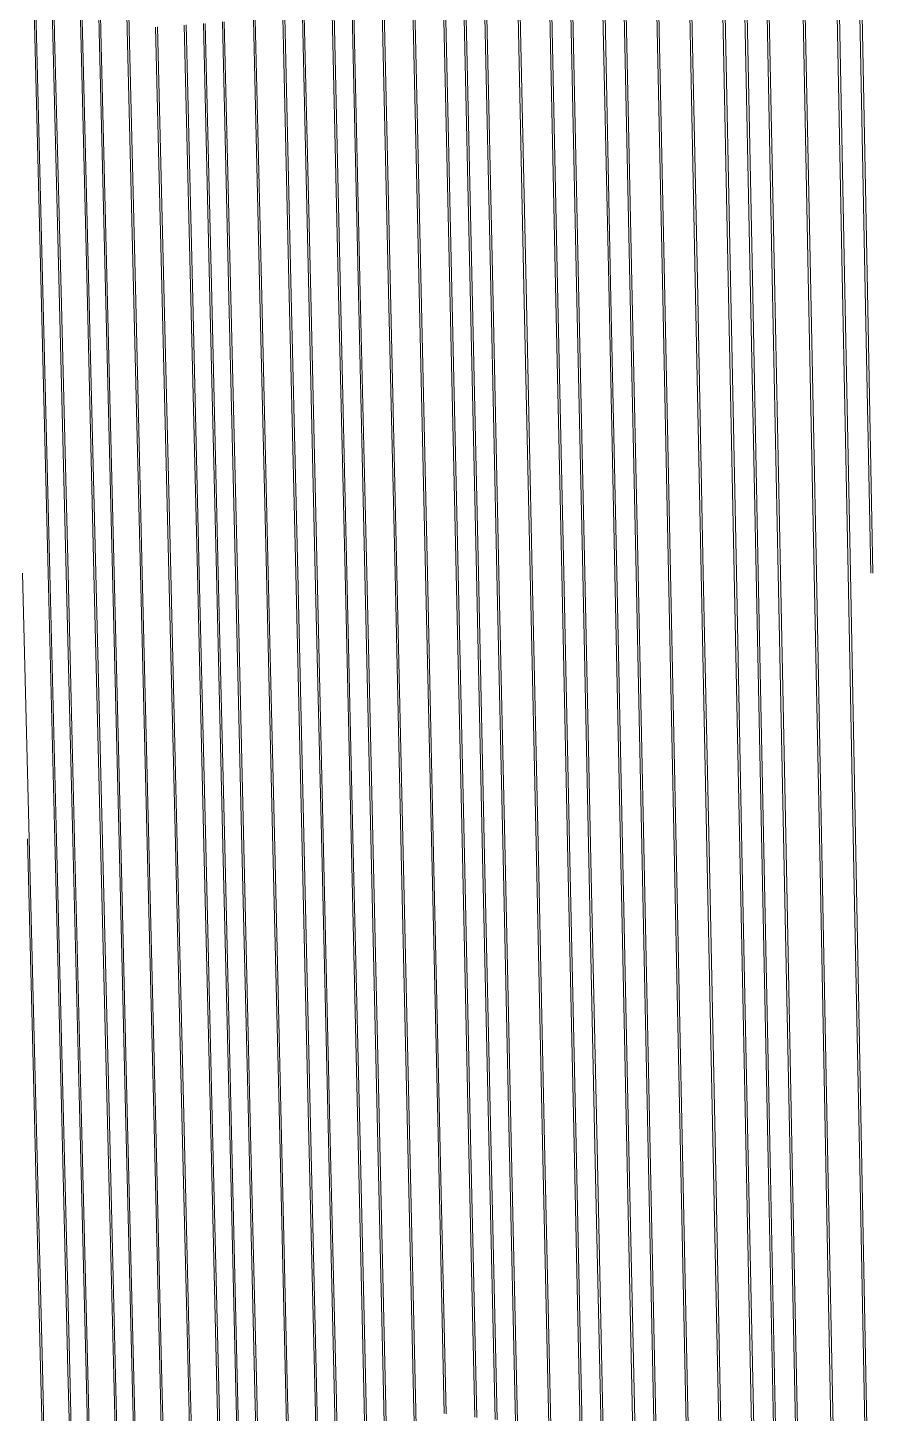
# Model space of a CAD drawing. Header units: inches. Extents: x 5690 to 5695, y -585 to 907.
# Drawn here: x 5692.7319 to 5692.8123, y -584.2467 to -584.1142 of the extents above; entities that cross this region are included whole.
import ezdxf

# ---------------------------------------------------------------- set-up
doc = ezdxf.new("R2010")
doc.units = ezdxf.units.IN
doc.header["$MEASUREMENT"] = 0
doc.layers.add('A-WALL-PATT-1', color=111, linetype='Continuous', lineweight=9)
doc.layers.add('I-WALL-1', color=2, linetype='Continuous', lineweight=9)

# ---------------------------------------------------------------- blocks, each defined once
blk = doc.blocks.new('FP_97-3D View 1 Copy 1 Copy 1')
at = {"layer": 'A-WALL-PATT-1'}
for p, q in [((-4883.76572, -584.11433), (-4883.76636, -584.08819)), ((-4883.76555, -584.11431), (-4883.76618, -584.08817)), ((-4883.77458, -584.11501), (-4883.77522, -584.08921)), ((-4883.77441, -584.11499), (-4883.77505, -584.08919)), ((-4883.77284, -584.11487), (-4883.77348, -584.08901)), ((-4883.77267, -584.11486), (-4883.77331, -584.08899)), ((-4883.77018, -584.11467), (-4883.77082, -584.0887)), ((-4883.77001, -584.11466), (-4883.77065, -584.08868)), ((-4883.76841, -584.11453), (-4883.76905, -584.0885)), ((-4883.76824, -584.11452), (-4883.76888, -584.08848)), ((-4883.7006, -584.1379), (-4883.70117, -584.10935)), ((-4883.7004, -584.13789), (-4883.70096, -584.10934)), ((-4883.69735, -584.13778), (-4883.69791, -584.1091)), ((-4883.69714, -584.13777), (-4883.6977, -584.10909)), ((-4883.69518, -584.13769), (-4883.69574, -584.10894)), ((-4883.69497, -584.13768), (-4883.69553, -584.10892)), ((-4883.7195, -584.13862), (-4883.72008, -584.11081)), ((-4883.71766, -584.13855), (-4883.71824, -584.11067)), ((-4883.71746, -584.13855), (-4883.71805, -584.11065)), ((-4883.71455, -584.13843), (-4883.71513, -584.11043)), ((-4883.71435, -584.13843), (-4883.71493, -584.11041)), ((-4883.71141, -584.13831), (-4883.71199, -584.11019)), ((-4883.71121, -584.13831), (-4883.71179, -584.11017)), ((-4883.70825, -584.13819), (-4883.70883, -584.10994)), ((-4883.70805, -584.13818), (-4883.70862, -584.10993)), ((-4883.70615, -584.13811), (-4883.70672, -584.10978)), ((-4883.70595, -584.1381), (-4883.70652, -584.10977)), ((-4883.70404, -584.13803), (-4883.70461, -584.10962)), ((-4883.70383, -584.13802), (-4883.7044, -584.1096)), ((-4883.73488, -584.13921), (-4883.73549, -584.112)), ((-4883.7347, -584.13921), (-4883.7353, -584.11198)), ((-4883.73293, -584.13914), (-4883.73354, -584.11185)), ((-4883.73274, -584.13913), (-4883.73335, -584.11183)), ((-4883.73097, -584.13906), (-4883.73157, -584.1117)), ((-4883.73078, -584.13906), (-4883.73138, -584.11168)), ((-4883.72779, -584.13894), (-4883.72838, -584.11145)), ((-4883.72759, -584.13893), (-4883.72819, -584.11143)), ((-4883.72476, -584.13883), (-4883.72536, -584.11122)), ((-4883.72457, -584.13882), (-4883.72516, -584.1112)), ((-4883.72276, -584.13875), (-4883.72335, -584.11106)), ((-4883.72256, -584.13874), (-4883.72315, -584.11105)), ((-4883.71969, -584.13863), (-4883.72028, -584.11083)), ((-4883.75304, -584.13991), (-4883.75366, -584.1134)), ((-4883.75286, -584.1399), (-4883.75348, -584.11338)), ((-4883.75023, -584.1398), (-4883.75085, -584.11318)), ((-4883.75005, -584.13979), (-4883.75067, -584.11317)), ((-4883.74836, -584.13973), (-4883.74898, -584.11304)), ((-4883.74818, -584.13972), (-4883.7488, -584.11302)), ((-4883.74551, -584.13962), (-4883.74613, -584.11282)), ((-4883.74533, -584.13961), (-4883.74594, -584.1128)), ((-4883.74362, -584.13955), (-4883.74423, -584.11267)), ((-4883.74344, -584.13954), (-4883.74405, -584.11266)), ((-4883.74073, -584.13944), (-4883.74134, -584.11245)), ((-4883.74055, -584.13943), (-4883.74116, -584.11243)), ((-4883.73782, -584.13932), (-4883.73843, -584.11222)), ((-4883.73763, -584.13932), (-4883.73824, -584.11221)), ((-4883.76954, -584.14054), (-4883.77018, -584.11467)), ((-4883.77018, -584.11467), (-4883.77018, -584.11467)), ((-4883.76937, -584.14053), (-4883.77001, -584.11466)), ((-4883.77001, -584.11466), (-4883.77001, -584.11466)), ((-4883.76778, -584.14047), (-4883.76841, -584.11453)), ((-4883.76841, -584.11453), (-4883.76841, -584.11453)), ((-4883.76761, -584.14047), (-4883.76824, -584.11452)), ((-4883.76824, -584.11452), (-4883.76824, -584.11452)), ((-4883.76509, -584.14037), (-4883.76572, -584.11433)), ((-4883.76572, -584.11433), (-4883.76572, -584.11433)), ((-4883.76492, -584.14036), (-4883.76555, -584.11431)), ((-4883.76555, -584.11431), (-4883.76555, -584.11431)), ((-4883.76238, -584.14027), (-4883.76301, -584.11412)), ((-4883.7622, -584.14026), (-4883.76283, -584.1141)), ((-4883.75964, -584.14016), (-4883.76027, -584.11391)), ((-4883.75947, -584.14015), (-4883.7601, -584.11389)), ((-4883.75783, -584.14009), (-4883.75845, -584.11377)), ((-4883.75765, -584.14008), (-4883.75828, -584.11375)), ((-4883.756, -584.14002), (-4883.75663, -584.11362)), ((-4883.75583, -584.14001), (-4883.75645, -584.11361)), ((-4883.77394, -584.14071), (-4883.77458, -584.11501)), ((-4883.77458, -584.11501), (-4883.77458, -584.11501)), ((-4883.77377, -584.1407), (-4883.77441, -584.11499)), ((-4883.77441, -584.11499), (-4883.77441, -584.11499)), ((-4883.7722, -584.14064), (-4883.77284, -584.11487)), ((-4883.77284, -584.11487), (-4883.77284, -584.11487)), ((-4883.77203, -584.14063), (-4883.77267, -584.11486)), ((-4883.77267, -584.11486), (-4883.77267, -584.11486)), ((-4883.71911, -584.16633), (-4883.71969, -584.13863)), ((-4883.71969, -584.13863), (-4883.71969, -584.13863)), ((-4883.71891, -584.16633), (-4883.7195, -584.13862)), ((-4883.7195, -584.13862), (-4883.7195, -584.13862)), ((-4883.71707, -584.16633), (-4883.71766, -584.13855)), ((-4883.71766, -584.13855), (-4883.71766, -584.13855)), ((-4883.71688, -584.16633), (-4883.71746, -584.13855)), ((-4883.71746, -584.13855), (-4883.71746, -584.13855)), ((-4883.71397, -584.16633), (-4883.71455, -584.13843)), ((-4883.71455, -584.13843), (-4883.71455, -584.13843)), ((-4883.71377, -584.16633), (-4883.71435, -584.13843)), ((-4883.71435, -584.13843), (-4883.71435, -584.13843)), ((-4883.71084, -584.16633), (-4883.71141, -584.13831)), ((-4883.71141, -584.13831), (-4883.71141, -584.13831)), ((-4883.71064, -584.16633), (-4883.71121, -584.13831)), ((-4883.71121, -584.13831), (-4883.71121, -584.13831)), ((-4883.70768, -584.16633), (-4883.70825, -584.13819)), ((-4883.70825, -584.13819), (-4883.70825, -584.13819)), ((-4883.70748, -584.16633), (-4883.70805, -584.13818)), ((-4883.70805, -584.13818), (-4883.70805, -584.13818)), ((-4883.70558, -584.16633), (-4883.70615, -584.13811)), ((-4883.70615, -584.13811), (-4883.70615, -584.13811)), ((-4883.70538, -584.16633), (-4883.70595, -584.1381)), ((-4883.70595, -584.1381), (-4883.70595, -584.1381)), ((-4883.70347, -584.16633), (-4883.70404, -584.13803)), ((-4883.70404, -584.13803), (-4883.70404, -584.13803)), ((-4883.70327, -584.16633), (-4883.70383, -584.13802)), ((-4883.70383, -584.13802), (-4883.70383, -584.13802)), ((-4883.70004, -584.16633), (-4883.7006, -584.1379)), ((-4883.7006, -584.1379), (-4883.7006, -584.1379)), ((-4883.69983, -584.16633), (-4883.7004, -584.13789)), ((-4883.7004, -584.13789), (-4883.7004, -584.13789)), ((-4883.69679, -584.16633), (-4883.69735, -584.13778)), ((-4883.69735, -584.13778), (-4883.69735, -584.13778)), ((-4883.69658, -584.16633), (-4883.69714, -584.13777)), ((-4883.69714, -584.13777), (-4883.69714, -584.13777)), ((-4883.69463, -584.16633), (-4883.69518, -584.13769)), ((-4883.69518, -584.13769), (-4883.69518, -584.13769)), ((-4883.69442, -584.16633), (-4883.69497, -584.13768)), ((-4883.69497, -584.13768), (-4883.69497, -584.13768)), ((-4883.75242, -584.16632), (-4883.75304, -584.13991)), ((-4883.75304, -584.13991), (-4883.75304, -584.13991)), ((-4883.75224, -584.16632), (-4883.75286, -584.1399)), ((-4883.75286, -584.1399), (-4883.75286, -584.1399)), ((-4883.74961, -584.16632), (-4883.75023, -584.1398)), ((-4883.75023, -584.1398), (-4883.75023, -584.1398)), ((-4883.74943, -584.16632), (-4883.75005, -584.13979)), ((-4883.75005, -584.13979), (-4883.75005, -584.13979)), ((-4883.74775, -584.16632), (-4883.74836, -584.13973)), ((-4883.74836, -584.13973), (-4883.74836, -584.13973)), ((-4883.74756, -584.16632), (-4883.74818, -584.13972)), ((-4883.74818, -584.13972), (-4883.74818, -584.13972)), ((-4883.7449, -584.16632), (-4883.74551, -584.13962)), ((-4883.74551, -584.13962), (-4883.74551, -584.13962)), ((-4883.74472, -584.16632), (-4883.74533, -584.13961)), ((-4883.74533, -584.13961), (-4883.74533, -584.13961)), ((-4883.74301, -584.16632), (-4883.74362, -584.13955)), ((-4883.74362, -584.13955), (-4883.74362, -584.13955)), ((-4883.74283, -584.16632), (-4883.74344, -584.13954)), ((-4883.74344, -584.13954), (-4883.74344, -584.13954)), ((-4883.74012, -584.16632), (-4883.74073, -584.13944)), ((-4883.74073, -584.13944), (-4883.74073, -584.13944)), ((-4883.73994, -584.16632), (-4883.74055, -584.13943)), ((-4883.74055, -584.13943), (-4883.74055, -584.13943)), ((-4883.73722, -584.16632), (-4883.73782, -584.13932)), ((-4883.73782, -584.13932), (-4883.73782, -584.13932)), ((-4883.73703, -584.16632), (-4883.73763, -584.13932)), ((-4883.73763, -584.13932), (-4883.73763, -584.13932)), ((-4883.73428, -584.16632), (-4883.73488, -584.13921)), ((-4883.73488, -584.13921), (-4883.73488, -584.13921)), ((-4883.73409, -584.16632), (-4883.7347, -584.13921)), ((-4883.7347, -584.13921), (-4883.7347, -584.13921)), ((-4883.73233, -584.16633), (-4883.73293, -584.13914)), ((-4883.73293, -584.13914), (-4883.73293, -584.13914)), ((-4883.73214, -584.16633), (-4883.73274, -584.13913)), ((-4883.73274, -584.13913), (-4883.73274, -584.13913)), ((-4883.73037, -584.16633), (-4883.73097, -584.13906)), ((-4883.73097, -584.13906), (-4883.73097, -584.13906)), ((-4883.73018, -584.16633), (-4883.73078, -584.13906)), ((-4883.73078, -584.13906), (-4883.73078, -584.13906)), ((-4883.72719, -584.16633), (-4883.72779, -584.13894)), ((-4883.72779, -584.13894), (-4883.72779, -584.13894)), ((-4883.727, -584.16633), (-4883.72759, -584.13893)), ((-4883.72759, -584.13893), (-4883.72759, -584.13893)), ((-4883.72417, -584.16633), (-4883.72476, -584.13883)), ((-4883.72476, -584.13883), (-4883.72476, -584.13883)), ((-4883.72398, -584.16633), (-4883.72457, -584.13882)), ((-4883.72457, -584.13882), (-4883.72457, -584.13882)), ((-4883.72217, -584.16633), (-4883.72276, -584.13875)), ((-4883.72276, -584.13875), (-4883.72276, -584.13875)), ((-4883.72197, -584.16633), (-4883.72256, -584.13874)), ((-4883.72256, -584.13874), (-4883.72256, -584.13874)), ((-4883.7733, -584.16632), (-4883.77394, -584.14071)), ((-4883.77394, -584.14071), (-4883.77394, -584.14071)), ((-4883.77313, -584.16632), (-4883.77377, -584.1407)), ((-4883.77377, -584.1407), (-4883.77377, -584.1407)), ((-4883.77156, -584.16632), (-4883.7722, -584.14064)), ((-4883.7722, -584.14064), (-4883.7722, -584.14064)), ((-4883.77139, -584.16632), (-4883.77203, -584.14063)), ((-4883.77203, -584.14063), (-4883.77203, -584.14063)), ((-4883.76891, -584.16632), (-4883.76954, -584.14054)), ((-4883.76954, -584.14054), (-4883.76954, -584.14054)), ((-4883.76874, -584.16632), (-4883.76937, -584.14053)), ((-4883.76937, -584.14053), (-4883.76937, -584.14053)), ((-4883.76715, -584.16632), (-4883.76778, -584.14047)), ((-4883.76778, -584.14047), (-4883.76778, -584.14047)), ((-4883.76698, -584.16632), (-4883.76761, -584.14047)), ((-4883.76761, -584.14047), (-4883.76761, -584.14047)), ((-4883.76446, -584.16632), (-4883.76509, -584.14037)), ((-4883.76509, -584.14037), (-4883.76509, -584.14037)), ((-4883.76429, -584.16632), (-4883.76492, -584.14036)), ((-4883.76492, -584.14036), (-4883.76492, -584.14036)), ((-4883.76175, -584.16632), (-4883.76238, -584.14027)), ((-4883.76238, -584.14027), (-4883.76238, -584.14027)), ((-4883.76157, -584.16632), (-4883.7622, -584.14026)), ((-4883.7622, -584.14026), (-4883.7622, -584.14026)), ((-4883.75902, -584.16632), (-4883.75964, -584.14016)), ((-4883.75964, -584.14016), (-4883.75964, -584.14016)), ((-4883.75884, -584.16632), (-4883.75947, -584.14015)), ((-4883.75947, -584.14015), (-4883.75947, -584.14015)), ((-4883.7572, -584.16632), (-4883.75783, -584.14009)), ((-4883.75783, -584.14009), (-4883.75783, -584.14009)), ((-4883.75703, -584.16632), (-4883.75765, -584.14008)), ((-4883.75765, -584.14008), (-4883.75765, -584.14008)), ((-4883.75538, -584.16632), (-4883.756, -584.14002)), ((-4883.756, -584.14002), (-4883.756, -584.14002)), ((-4883.7552, -584.16632), (-4883.75583, -584.14001)), ((-4883.75583, -584.14001), (-4883.75583, -584.14001)), ((-4883.77511, -584.19174), (-4883.77575, -584.16632)), ((-4883.77266, -584.19183), (-4883.7733, -584.16632)), ((-4883.7733, -584.16632), (-4883.7733, -584.16632)), ((-4883.77249, -584.19184), (-4883.77313, -584.16632)), ((-4883.77313, -584.16632), (-4883.77313, -584.16632)), ((-4883.77093, -584.1919), (-4883.77156, -584.16632)), ((-4883.77156, -584.16632), (-4883.77156, -584.16632)), ((-4883.77076, -584.19191), (-4883.77139, -584.16632)), ((-4883.77139, -584.16632), (-4883.77139, -584.16632)), ((-4883.76827, -584.192), (-4883.76891, -584.16632)), ((-4883.76891, -584.16632), (-4883.76891, -584.16632)), ((-4883.7681, -584.19201), (-4883.76874, -584.16632)), ((-4883.76874, -584.16632), (-4883.76874, -584.16632)), ((-4883.76651, -584.19207), (-4883.76715, -584.16632)), ((-4883.76715, -584.16632), (-4883.76715, -584.16632)), ((-4883.76634, -584.19208), (-4883.76698, -584.16632)), ((-4883.76698, -584.16632), (-4883.76698, -584.16632)), ((-4883.76383, -584.19217), (-4883.76446, -584.16632)), ((-4883.76446, -584.16632), (-4883.76446, -584.16632)), ((-4883.76366, -584.19218), (-4883.76429, -584.16632)), ((-4883.76429, -584.16632), (-4883.76429, -584.16632)), ((-4883.76112, -584.19228), (-4883.76175, -584.16632)), ((-4883.76175, -584.16632), (-4883.76175, -584.16632)), ((-4883.76095, -584.19228), (-4883.76157, -584.16632)), ((-4883.76157, -584.16632), (-4883.76157, -584.16632)), ((-4883.75839, -584.19238), (-4883.75902, -584.16632)), ((-4883.75902, -584.16632), (-4883.75902, -584.16632)), ((-4883.75822, -584.19239), (-4883.75884, -584.16632)), ((-4883.75884, -584.16632), (-4883.75884, -584.16632)), ((-4883.75658, -584.19245), (-4883.7572, -584.16632)), ((-4883.7572, -584.16632), (-4883.7572, -584.16632)), ((-4883.7564, -584.19246), (-4883.75703, -584.16632)), ((-4883.75703, -584.16632), (-4883.75703, -584.16632)), ((-4883.75476, -584.19252), (-4883.75538, -584.16632)), ((-4883.75538, -584.16632), (-4883.75538, -584.16632)), ((-4883.75458, -584.19253), (-4883.7552, -584.16632)), ((-4883.7552, -584.16632), (-4883.7552, -584.16632)), ((-4883.7518, -584.19264), (-4883.75242, -584.16632)), ((-4883.75242, -584.16632), (-4883.75242, -584.16632)), ((-4883.75162, -584.19264), (-4883.75224, -584.16632)), ((-4883.75224, -584.16632), (-4883.75224, -584.16632)), ((-4883.749, -584.19274), (-4883.74961, -584.16632)), ((-4883.74961, -584.16632), (-4883.74961, -584.16632)), ((-4883.74882, -584.19275), (-4883.74943, -584.16632)), ((-4883.74943, -584.16632), (-4883.74943, -584.16632)), ((-4883.74713, -584.19282), (-4883.74775, -584.16632)), ((-4883.74775, -584.16632), (-4883.74775, -584.16632)), ((-4883.74695, -584.19282), (-4883.74756, -584.16632)), ((-4883.74756, -584.16632), (-4883.74756, -584.16632)), ((-4883.74429, -584.19293), (-4883.7449, -584.16632)), ((-4883.7449, -584.16632), (-4883.7449, -584.16632)), ((-4883.74411, -584.19293), (-4883.74472, -584.16632)), ((-4883.74472, -584.16632), (-4883.74472, -584.16632)), ((-4883.7424, -584.193), (-4883.74301, -584.16632)), ((-4883.74301, -584.16632), (-4883.74301, -584.16632)), ((-4883.74222, -584.19301), (-4883.74283, -584.16632)), ((-4883.74283, -584.16632), (-4883.74283, -584.16632)), ((-4883.73952, -584.19311), (-4883.74012, -584.16632)), ((-4883.74012, -584.16632), (-4883.74012, -584.16632)), ((-4883.73933, -584.19312), (-4883.73994, -584.16632)), ((-4883.73994, -584.16632), (-4883.73994, -584.16632)), ((-4883.73661, -584.19322), (-4883.73722, -584.16632)), ((-4883.73722, -584.16632), (-4883.73722, -584.16632)), ((-4883.73643, -584.19323), (-4883.73703, -584.16632)), ((-4883.73703, -584.16632), (-4883.73703, -584.16632)), ((-4883.73368, -584.19333), (-4883.73428, -584.16632)), ((-4883.73428, -584.16632), (-4883.73428, -584.16632)), ((-4883.73349, -584.19334), (-4883.73409, -584.16632)), ((-4883.73409, -584.16632), (-4883.73409, -584.16632)), ((-4883.73174, -584.19341), (-4883.73233, -584.16633)), ((-4883.73233, -584.16633), (-4883.73233, -584.16633)), ((-4883.73155, -584.19342), (-4883.73214, -584.16633)), ((-4883.73214, -584.16633), (-4883.73214, -584.16633)), ((-4883.72978, -584.19348), (-4883.73037, -584.16633)), ((-4883.73037, -584.16633), (-4883.73037, -584.16633)), ((-4883.72959, -584.19349), (-4883.73018, -584.16633)), ((-4883.73018, -584.16633), (-4883.73018, -584.16633)), ((-4883.7266, -584.19361), (-4883.72719, -584.16633)), ((-4883.72719, -584.16633), (-4883.72719, -584.16633)), ((-4883.72641, -584.19361), (-4883.727, -584.16633)), ((-4883.727, -584.16633), (-4883.727, -584.16633)), ((-4883.72359, -584.19372), (-4883.72417, -584.16633)), ((-4883.72417, -584.16633), (-4883.72417, -584.16633)), ((-4883.72339, -584.19373), (-4883.72398, -584.16633)), ((-4883.72398, -584.16633), (-4883.72398, -584.16633)), ((-4883.72158, -584.1938), (-4883.72217, -584.16633)), ((-4883.72217, -584.16633), (-4883.72217, -584.16633)), ((-4883.72139, -584.19381), (-4883.72197, -584.16633)), ((-4883.72197, -584.16633), (-4883.72197, -584.16633)), ((-4883.71853, -584.19392), (-4883.71911, -584.16633)), ((-4883.71911, -584.16633), (-4883.71911, -584.16633)), ((-4883.71833, -584.19393), (-4883.71891, -584.16633)), ((-4883.71891, -584.16633), (-4883.71891, -584.16633)), ((-4883.71649, -584.194), (-4883.71707, -584.16633)), ((-4883.71707, -584.16633), (-4883.71707, -584.16633)), ((-4883.7163, -584.194), (-4883.71688, -584.16633)), ((-4883.71688, -584.16633), (-4883.71688, -584.16633)), ((-4883.71339, -584.19412), (-4883.71397, -584.16633)), ((-4883.71397, -584.16633), (-4883.71397, -584.16633)), ((-4883.71319, -584.19412), (-4883.71377, -584.16633)), ((-4883.71377, -584.16633), (-4883.71377, -584.16633)), ((-4883.71027, -584.19424), (-4883.71084, -584.16633)), ((-4883.71084, -584.16633), (-4883.71084, -584.16633)), ((-4883.71006, -584.19424), (-4883.71064, -584.16633)), ((-4883.71064, -584.16633), (-4883.71064, -584.16633)), ((-4883.70711, -584.19436), (-4883.70768, -584.16633)), ((-4883.70768, -584.16633), (-4883.70768, -584.16633)), ((-4883.70691, -584.19437), (-4883.70748, -584.16633)), ((-4883.70748, -584.16633), (-4883.70748, -584.16633)), ((-4883.70501, -584.19444), (-4883.70558, -584.16633)), ((-4883.70558, -584.16633), (-4883.70558, -584.16633)), ((-4883.70481, -584.19445), (-4883.70538, -584.16633)), ((-4883.70538, -584.16633), (-4883.70538, -584.16633)), ((-4883.70291, -584.19452), (-4883.70347, -584.16633)), ((-4883.70347, -584.16633), (-4883.70347, -584.16633)), ((-4883.7027, -584.19453), (-4883.70327, -584.16633)), ((-4883.70327, -584.16633), (-4883.70327, -584.16633)), ((-4883.69948, -584.19465), (-4883.70004, -584.16633)), ((-4883.70004, -584.16633), (-4883.70004, -584.16633)), ((-4883.69927, -584.19466), (-4883.69983, -584.16633)), ((-4883.69983, -584.16633), (-4883.69983, -584.16633)), ((-4883.69623, -584.19478), (-4883.69679, -584.16633)), ((-4883.69679, -584.16633), (-4883.69679, -584.16633)), ((-4883.69602, -584.19479), (-4883.69658, -584.16633)), ((-4883.69658, -584.16633), (-4883.69658, -584.16633)), ((-4883.77464, -584.21706), (-4883.77528, -584.19173)), ((-4883.77448, -584.21707), (-4883.77511, -584.19174)), ((-4883.77511, -584.19174), (-4883.77511, -584.19174)), ((-4883.77203, -584.21726), (-4883.77266, -584.19183)), ((-4883.77266, -584.19183), (-4883.77266, -584.19183)), ((-4883.77186, -584.21727), (-4883.77249, -584.19184)), ((-4883.77249, -584.19184), (-4883.77249, -584.19184)), ((-4883.77029, -584.21739), (-4883.77093, -584.1919)), ((-4883.77093, -584.1919), (-4883.77093, -584.1919)), ((-4883.77012, -584.2174), (-4883.77076, -584.19191)), ((-4883.77076, -584.19191), (-4883.77076, -584.19191)), ((-4883.76764, -584.21759), (-4883.76827, -584.192)), ((-4883.76827, -584.192), (-4883.76827, -584.192)), ((-4883.76747, -584.21761), (-4883.7681, -584.19201)), ((-4883.7681, -584.19201), (-4883.7681, -584.19201)), ((-4883.76589, -584.21773), (-4883.76651, -584.19207)), ((-4883.76651, -584.19207), (-4883.76651, -584.19207)), ((-4883.76572, -584.21774), (-4883.76634, -584.19208)), ((-4883.76634, -584.19208), (-4883.76634, -584.19208)), ((-4883.7632, -584.21793), (-4883.76383, -584.19217)), ((-4883.76383, -584.19217), (-4883.76383, -584.19217)), ((-4883.76303, -584.21795), (-4883.76366, -584.19218)), ((-4883.76366, -584.19218), (-4883.76366, -584.19218)), ((-4883.7605, -584.21814), (-4883.76112, -584.19228)), ((-4883.76112, -584.19228), (-4883.76112, -584.19228)), ((-4883.76032, -584.21816), (-4883.76095, -584.19228)), ((-4883.76095, -584.19228), (-4883.76095, -584.19228)), ((-4883.75777, -584.21835), (-4883.75839, -584.19238)), ((-4883.75839, -584.19238), (-4883.75839, -584.19238)), ((-4883.7576, -584.21836), (-4883.75822, -584.19239)), ((-4883.75822, -584.19239), (-4883.75822, -584.19239)), ((-4883.75596, -584.21849), (-4883.75658, -584.19245)), ((-4883.75658, -584.19245), (-4883.75658, -584.19245)), ((-4883.75579, -584.2185), (-4883.7564, -584.19246)), ((-4883.7564, -584.19246), (-4883.7564, -584.19246)), ((-4883.75414, -584.21863), (-4883.75476, -584.19252)), ((-4883.75476, -584.19252), (-4883.75476, -584.19252)), ((-4883.75396, -584.21864), (-4883.75458, -584.19253)), ((-4883.75458, -584.19253), (-4883.75458, -584.19253)), ((-4883.75118, -584.21886), (-4883.7518, -584.19264)), ((-4883.7518, -584.19264), (-4883.7518, -584.19264)), ((-4883.75101, -584.21887), (-4883.75162, -584.19264)), ((-4883.75162, -584.19264), (-4883.75162, -584.19264)), ((-4883.74838, -584.21907), (-4883.749, -584.19274)), ((-4883.749, -584.19274), (-4883.749, -584.19274)), ((-4883.7482, -584.21908), (-4883.74882, -584.19275)), ((-4883.74882, -584.19275), (-4883.74882, -584.19275)), ((-4883.74652, -584.21921), (-4883.74713, -584.19282)), ((-4883.74713, -584.19282), (-4883.74713, -584.19282)), ((-4883.74634, -584.21923), (-4883.74695, -584.19282)), ((-4883.74695, -584.19282), (-4883.74695, -584.19282)), ((-4883.74368, -584.21943), (-4883.74429, -584.19293)), ((-4883.74429, -584.19293), (-4883.74429, -584.19293)), ((-4883.7435, -584.21944), (-4883.74411, -584.19293)), ((-4883.74411, -584.19293), (-4883.74411, -584.19293)), ((-4883.7418, -584.21957), (-4883.7424, -584.193)), ((-4883.7424, -584.193), (-4883.7424, -584.193)), ((-4883.74161, -584.21959), (-4883.74222, -584.19301)), ((-4883.74222, -584.19301), (-4883.74222, -584.19301)), ((-4883.73892, -584.2198), (-4883.73952, -584.19311)), ((-4883.73952, -584.19311), (-4883.73952, -584.19311)), ((-4883.73873, -584.21981), (-4883.73933, -584.19312)), ((-4883.73933, -584.19312), (-4883.73933, -584.19312)), ((-4883.73601, -584.22002), (-4883.73661, -584.19322)), ((-4883.73661, -584.19322), (-4883.73661, -584.19322)), ((-4883.73583, -584.22003), (-4883.73643, -584.19323)), ((-4883.73643, -584.19323), (-4883.73643, -584.19323)), ((-4883.73309, -584.22024), (-4883.73368, -584.19333)), ((-4883.73368, -584.19333), (-4883.73368, -584.19333)), ((-4883.7329, -584.22026), (-4883.73349, -584.19334)), ((-4883.73349, -584.19334), (-4883.73349, -584.19334)), ((-4883.73114, -584.22039), (-4883.73174, -584.19341)), ((-4883.73174, -584.19341), (-4883.73174, -584.19341)), ((-4883.73095, -584.22041), (-4883.73155, -584.19342)), ((-4883.73155, -584.19342), (-4883.73155, -584.19342)), ((-4883.72919, -584.22054), (-4883.72978, -584.19348)), ((-4883.72978, -584.19348), (-4883.72978, -584.19348)), ((-4883.729, -584.22056), (-4883.72959, -584.19349)), ((-4883.72959, -584.19349), (-4883.72959, -584.19349)), ((-4883.72601, -584.22078), (-4883.7266, -584.19361)), ((-4883.7266, -584.19361), (-4883.7266, -584.19361)), ((-4883.72582, -584.2208), (-4883.72641, -584.19361)), ((-4883.72641, -584.19361), (-4883.72641, -584.19361)), ((-4883.723, -584.22101), (-4883.72359, -584.19372)), ((-4883.72359, -584.19372), (-4883.72359, -584.19372)), ((-4883.72281, -584.22103), (-4883.72339, -584.19373)), ((-4883.72339, -584.19373), (-4883.72339, -584.19373)), ((-4883.721, -584.22117), (-4883.72158, -584.1938)), ((-4883.72158, -584.1938), (-4883.72158, -584.1938)), ((-4883.7208, -584.22118), (-4883.72139, -584.19381)), ((-4883.72139, -584.19381), (-4883.72139, -584.19381)), ((-4883.71794, -584.2214), (-4883.71853, -584.19392)), ((-4883.71853, -584.19392), (-4883.71853, -584.19392)), ((-4883.71775, -584.22142), (-4883.71833, -584.19393)), ((-4883.71833, -584.19393), (-4883.71833, -584.19393)), ((-4883.71592, -584.22156), (-4883.71649, -584.194)), ((-4883.71649, -584.194), (-4883.71649, -584.194)), ((-4883.71572, -584.22157), (-4883.7163, -584.194)), ((-4883.7163, -584.194), (-4883.7163, -584.194)), ((-4883.71282, -584.22179), (-4883.71339, -584.19412)), ((-4883.71339, -584.19412), (-4883.71339, -584.19412)), ((-4883.71262, -584.22181), (-4883.71319, -584.19412)), ((-4883.71319, -584.19412), (-4883.71319, -584.19412)), ((-4883.70969, -584.22203), (-4883.71027, -584.19424)), ((-4883.71027, -584.19424), (-4883.71027, -584.19424)), ((-4883.70949, -584.22205), (-4883.71006, -584.19424)), ((-4883.71006, -584.19424), (-4883.71006, -584.19424)), ((-4883.70654, -584.22228), (-4883.70711, -584.19436)), ((-4883.70711, -584.19436), (-4883.70711, -584.19436)), ((-4883.70634, -584.22229), (-4883.70691, -584.19437)), ((-4883.70691, -584.19437), (-4883.70691, -584.19437)), ((-4883.70445, -584.22244), (-4883.70501, -584.19444)), ((-4883.70501, -584.19444), (-4883.70501, -584.19444)), ((-4883.70425, -584.22245), (-4883.70481, -584.19445)), ((-4883.70481, -584.19445), (-4883.70481, -584.19445)), ((-4883.70234, -584.2226), (-4883.70291, -584.19452)), ((-4883.70291, -584.19452), (-4883.70291, -584.19452)), ((-4883.70214, -584.22261), (-4883.7027, -584.19453)), ((-4883.7027, -584.19453), (-4883.7027, -584.19453)), ((-4883.69892, -584.22286), (-4883.69948, -584.19465)), ((-4883.69948, -584.19465), (-4883.69948, -584.19465)), ((-4883.69872, -584.22288), (-4883.69927, -584.19466)), ((-4883.69927, -584.19466), (-4883.69927, -584.19466)), ((-4883.69568, -584.22311), (-4883.69623, -584.19478)), ((-4883.69623, -584.19478), (-4883.69623, -584.19478)), ((-4883.69547, -584.22312), (-4883.69602, -584.19479)), ((-4883.69602, -584.19479), (-4883.69602, -584.19479)), ((-4883.77401, -584.24229), (-4883.77464, -584.21706)), ((-4883.77464, -584.21706), (-4883.77464, -584.21706)), ((-4883.77384, -584.24231), (-4883.77448, -584.21707)), ((-4883.77448, -584.21707), (-4883.77448, -584.21707)), ((-4883.7714, -584.24259), (-4883.77203, -584.21726)), ((-4883.77203, -584.21726), (-4883.77203, -584.21726)), ((-4883.77123, -584.24261), (-4883.77186, -584.21727)), ((-4883.77186, -584.21727), (-4883.77186, -584.21727)), ((-4883.76966, -584.24279), (-4883.77029, -584.21739)), ((-4883.77029, -584.21739), (-4883.77029, -584.21739)), ((-4883.76949, -584.24281), (-4883.77012, -584.2174)), ((-4883.77012, -584.2174), (-4883.77012, -584.2174)), ((-4883.76702, -584.2431), (-4883.76764, -584.21759)), ((-4883.76764, -584.21759), (-4883.76764, -584.21759)), ((-4883.76685, -584.24311), (-4883.76747, -584.21761)), ((-4883.76747, -584.21761), (-4883.76747, -584.21761)), ((-4883.76526, -584.2433), (-4883.76589, -584.21773)), ((-4883.76589, -584.21773), (-4883.76589, -584.21773)), ((-4883.76509, -584.24332), (-4883.76572, -584.21774)), ((-4883.76572, -584.21774), (-4883.76572, -584.21774)), ((-4883.76258, -584.2436), (-4883.7632, -584.21793)), ((-4883.7632, -584.21793), (-4883.7632, -584.21793)), ((-4883.76241, -584.24362), (-4883.76303, -584.21795)), ((-4883.76303, -584.21795), (-4883.76303, -584.21795)), ((-4883.75988, -584.24391), (-4883.7605, -584.21814)), ((-4883.7605, -584.21814), (-4883.7605, -584.21814)), ((-4883.7597, -584.24393), (-4883.76032, -584.21816)), ((-4883.76032, -584.21816), (-4883.76032, -584.21816)), ((-4883.75715, -584.24422), (-4883.75777, -584.21835)), ((-4883.75777, -584.21835), (-4883.75777, -584.21835)), ((-4883.75698, -584.24424), (-4883.7576, -584.21836)), ((-4883.7576, -584.21836), (-4883.7576, -584.21836)), ((-4883.75534, -584.24443), (-4883.75596, -584.21849)), ((-4883.75596, -584.21849), (-4883.75596, -584.21849)), ((-4883.75517, -584.24445), (-4883.75579, -584.2185)), ((-4883.75579, -584.2185), (-4883.75579, -584.2185)), ((-4883.75352, -584.24464), (-4883.75414, -584.21863)), ((-4883.75414, -584.21863), (-4883.75414, -584.21863)), ((-4883.75335, -584.24466), (-4883.75396, -584.21864)), ((-4883.75396, -584.21864), (-4883.75396, -584.21864)), ((-4883.75057, -584.24498), (-4883.75118, -584.21886)), ((-4883.75118, -584.21886), (-4883.75118, -584.21886)), ((-4883.75039, -584.245), (-4883.75101, -584.21887)), ((-4883.75101, -584.21887), (-4883.75101, -584.21887)), ((-4883.74777, -584.2453), (-4883.74838, -584.21907)), ((-4883.74838, -584.21907), (-4883.74838, -584.21907)), ((-4883.74759, -584.24532), (-4883.7482, -584.21908)), ((-4883.7482, -584.21908), (-4883.7482, -584.21908)), ((-4883.74591, -584.24551), (-4883.74652, -584.21921)), ((-4883.74652, -584.21921), (-4883.74652, -584.21921)), ((-4883.74573, -584.24553), (-4883.74634, -584.21923)), ((-4883.74634, -584.21923), (-4883.74634, -584.21923)), ((-4883.74308, -584.24584), (-4883.74368, -584.21943)), ((-4883.74368, -584.21943), (-4883.74368, -584.21943)), ((-4883.74289, -584.24586), (-4883.7435, -584.21944)), ((-4883.7435, -584.21944), (-4883.7435, -584.21944)), ((-4883.74119, -584.24605), (-4883.7418, -584.21957)), ((-4883.7418, -584.21957), (-4883.7418, -584.21957)), ((-4883.74101, -584.24607), (-4883.74161, -584.21959)), ((-4883.74161, -584.21959), (-4883.74161, -584.21959)), ((-4883.73831, -584.24638), (-4883.73892, -584.2198)), ((-4883.73892, -584.2198), (-4883.73892, -584.2198)), ((-4883.73813, -584.2464), (-4883.73873, -584.21981)), ((-4883.73873, -584.21981), (-4883.73873, -584.21981)), ((-4883.73541, -584.24671), (-4883.73601, -584.22002)), ((-4883.73601, -584.22002), (-4883.73601, -584.22002)), ((-4883.73523, -584.24673), (-4883.73583, -584.22003)), ((-4883.73583, -584.22003), (-4883.73583, -584.22003)), ((-4883.73249, -584.24705), (-4883.73309, -584.22024)), ((-4883.73309, -584.22024), (-4883.73309, -584.22024)), ((-4883.7323, -584.24707), (-4883.7329, -584.22026)), ((-4883.7329, -584.22026), (-4883.7329, -584.22026)), ((-4883.73055, -584.24727), (-4883.73114, -584.22039)), ((-4883.73114, -584.22039), (-4883.73114, -584.22039)), ((-4883.73036, -584.24729), (-4883.73095, -584.22041)), ((-4883.73095, -584.22041), (-4883.73095, -584.22041)), ((-4883.7286, -584.24749), (-4883.72919, -584.22054)), ((-4883.72919, -584.22054), (-4883.72919, -584.22054)), ((-4883.72841, -584.24752), (-4883.729, -584.22056)), ((-4883.729, -584.22056), (-4883.729, -584.22056)), ((-4883.72542, -584.24786), (-4883.72601, -584.22078)), ((-4883.72601, -584.22078), (-4883.72601, -584.22078)), ((-4883.72523, -584.24788), (-4883.72582, -584.2208)), ((-4883.72582, -584.2208), (-4883.72582, -584.2208)), ((-4883.72241, -584.2482), (-4883.723, -584.22101)), ((-4883.723, -584.22101), (-4883.723, -584.22101)), ((-4883.72222, -584.24822), (-4883.72281, -584.22103)), ((-4883.72281, -584.22103), (-4883.72281, -584.22103)), ((-4883.72042, -584.24843), (-4883.721, -584.22117)), ((-4883.721, -584.22117), (-4883.721, -584.22117)), ((-4883.72022, -584.24845), (-4883.7208, -584.22118)), ((-4883.7208, -584.22118), (-4883.7208, -584.22118)), ((-4883.71737, -584.24878), (-4883.71794, -584.2214)), ((-4883.71794, -584.2214), (-4883.71794, -584.2214)), ((-4883.71717, -584.2488), (-4883.71775, -584.22142)), ((-4883.71775, -584.22142), (-4883.71775, -584.22142)), ((-4883.71534, -584.24901), (-4883.71592, -584.22156)), ((-4883.71592, -584.22156), (-4883.71592, -584.22156)), ((-4883.71514, -584.24903), (-4883.71572, -584.22157)), ((-4883.71572, -584.22157), (-4883.71572, -584.22157)), ((-4883.71225, -584.24937), (-4883.71282, -584.22179)), ((-4883.71282, -584.22179), (-4883.71282, -584.22179)), ((-4883.71205, -584.24939), (-4883.71262, -584.22181)), ((-4883.71262, -584.22181), (-4883.71262, -584.22181)), ((-4883.70912, -584.24972), (-4883.70969, -584.22203)), ((-4883.70969, -584.22203), (-4883.70969, -584.22203)), ((-4883.70892, -584.24975), (-4883.70949, -584.22205)), ((-4883.70949, -584.22205), (-4883.70949, -584.22205)), ((-4883.70598, -584.25008), (-4883.70654, -584.22228)), ((-4883.70654, -584.22228), (-4883.70654, -584.22228)), ((-4883.70578, -584.25011), (-4883.70634, -584.22229)), ((-4883.70634, -584.22229), (-4883.70634, -584.22229)), ((-4883.70389, -584.25032), (-4883.70445, -584.22244)), ((-4883.70445, -584.22244), (-4883.70445, -584.22244)), ((-4883.70368, -584.25035), (-4883.70425, -584.22245)), ((-4883.70425, -584.22245), (-4883.70425, -584.22245)), ((-4883.70178, -584.25056), (-4883.70234, -584.2226)), ((-4883.70234, -584.2226), (-4883.70234, -584.2226)), ((-4883.70158, -584.25059), (-4883.70214, -584.22261)), ((-4883.70214, -584.22261), (-4883.70214, -584.22261)), ((-4883.69837, -584.25095), (-4883.69892, -584.22286)), ((-4883.69892, -584.22286), (-4883.69892, -584.22286)), ((-4883.69816, -584.25098), (-4883.69872, -584.22288)), ((-4883.69872, -584.22288), (-4883.69872, -584.22288)), ((-4883.69512, -584.25133), (-4883.69568, -584.22311)), ((-4883.69568, -584.22311), (-4883.69568, -584.22311)), ((-4883.69492, -584.25135), (-4883.69547, -584.22312)), ((-4883.69547, -584.22312), (-4883.69547, -584.22312)), ((-4883.77338, -584.26744), (-4883.77401, -584.24229)), ((-4883.77401, -584.24229), (-4883.77401, -584.24229)), ((-4883.77321, -584.26747), (-4883.77384, -584.24231)), ((-4883.77384, -584.24231), (-4883.77384, -584.24231)), ((-4883.77077, -584.26784), (-4883.7714, -584.24259)), ((-4883.7714, -584.24259), (-4883.7714, -584.24259)), ((-4883.7706, -584.26786), (-4883.77123, -584.24261)), ((-4883.77123, -584.24261), (-4883.77123, -584.24261)), ((-4883.76903, -584.2681), (-4883.76966, -584.24279)), ((-4883.76966, -584.24279), (-4883.76966, -584.24279)), ((-4883.76887, -584.26813), (-4883.76949, -584.24281)), ((-4883.76949, -584.24281), (-4883.76949, -584.24281)), ((-4883.76639, -584.2685), (-4883.76702, -584.2431)), ((-4883.76702, -584.2431), (-4883.76702, -584.2431)), ((-4883.76622, -584.26853), (-4883.76685, -584.24311)), ((-4883.76685, -584.24311), (-4883.76685, -584.24311)), ((-4883.76464, -584.26877), (-4883.76526, -584.2433)), ((-4883.76526, -584.2433), (-4883.76526, -584.2433)), ((-4883.76447, -584.2688), (-4883.76509, -584.24332)), ((-4883.76509, -584.24332), (-4883.76509, -584.24332)), ((-4883.76196, -584.26918), (-4883.76258, -584.2436)), ((-4883.76258, -584.2436), (-4883.76258, -584.2436)), ((-4883.76179, -584.2692), (-4883.76241, -584.24362)), ((-4883.76241, -584.24362), (-4883.76241, -584.24362)), ((-4883.75926, -584.26959), (-4883.75988, -584.24391)), ((-4883.75988, -584.24391), (-4883.75988, -584.24391)), ((-4883.75908, -584.26962), (-4883.7597, -584.24393)), ((-4883.7597, -584.24393), (-4883.7597, -584.24393)), ((-4883.75654, -584.27), (-4883.75715, -584.24422)), ((-4883.75715, -584.24422), (-4883.75715, -584.24422)), ((-4883.75636, -584.27003), (-4883.75698, -584.24424)), ((-4883.75698, -584.24424), (-4883.75698, -584.24424)), ((-4883.75473, -584.27028), (-4883.75534, -584.24443)), ((-4883.75534, -584.24443), (-4883.75534, -584.24443)), ((-4883.75455, -584.27031), (-4883.75517, -584.24445)), ((-4883.75517, -584.24445), (-4883.75517, -584.24445)), ((-4883.75291, -584.27056), (-4883.75352, -584.24464)), ((-4883.75352, -584.24464), (-4883.75352, -584.24464)), ((-4883.75273, -584.27058), (-4883.75335, -584.24466)), ((-4883.75335, -584.24466), (-4883.75335, -584.24466)), ((-4883.74996, -584.271), (-4883.75057, -584.24498)), ((-4883.75057, -584.24498), (-4883.75057, -584.24498)), ((-4883.74978, -584.27103), (-4883.75039, -584.245)), ((-4883.75039, -584.245), (-4883.75039, -584.245)), ((-4883.74716, -584.27143), (-4883.74777, -584.2453)), ((-4883.74777, -584.2453), (-4883.74777, -584.2453)), ((-4883.74698, -584.27146), (-4883.74759, -584.24532)), ((-4883.74759, -584.24532), (-4883.74759, -584.24532)), ((-4883.74531, -584.27171), (-4883.74591, -584.24551)), ((-4883.74591, -584.24551), (-4883.74591, -584.24551)), ((-4883.74513, -584.27174), (-4883.74573, -584.24553)), ((-4883.74573, -584.24553), (-4883.74573, -584.24553)), ((-4883.74247, -584.27214), (-4883.74308, -584.24584)), ((-4883.74308, -584.24584), (-4883.74308, -584.24584)), ((-4883.74229, -584.27217), (-4883.74289, -584.24586)), ((-4883.74289, -584.24586), (-4883.74289, -584.24586)), ((-4883.74059, -584.27243), (-4883.74119, -584.24605)), ((-4883.74119, -584.24605), (-4883.74119, -584.24605)), ((-4883.74041, -584.27246), (-4883.74101, -584.24607)), ((-4883.74101, -584.24607), (-4883.74101, -584.24607)), ((-4883.73772, -584.27287), (-4883.73831, -584.24638)), ((-4883.73831, -584.24638), (-4883.73831, -584.24638)), ((-4883.73753, -584.2729), (-4883.73813, -584.2464)), ((-4883.73813, -584.2464), (-4883.73813, -584.2464))]:
    blk.add_line(p, q, dxfattribs=at)

msp = doc.modelspace()

# ---------------------------------------------------------------- block references
at = {"layer": 'I-WALL-1'}
msp.add_blockref('FP_97-3D View 1 Copy 1 Copy 1', (10576.50711, 0), dxfattribs=at)

doc.saveas('drawing.dxf')
